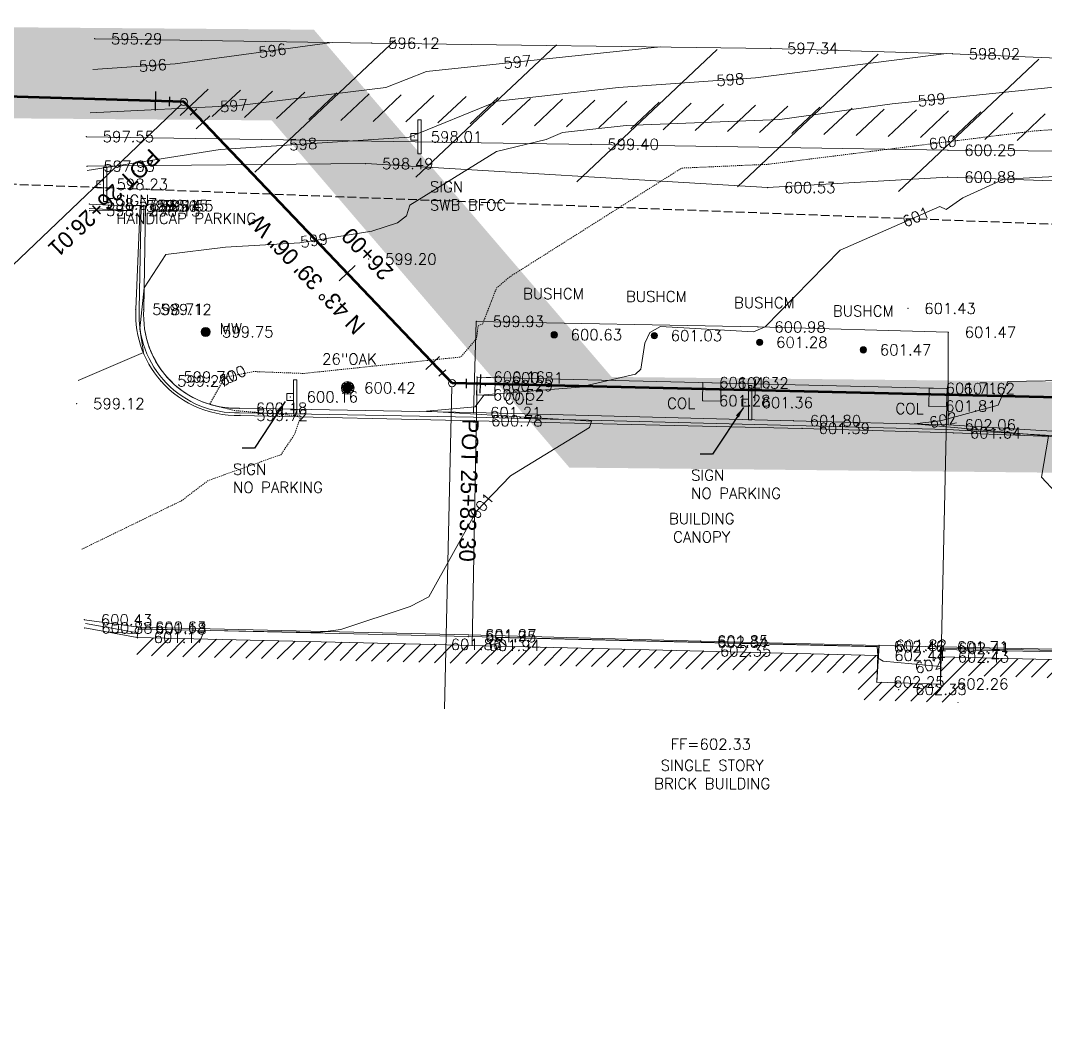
# Model space of a CAD drawing. Extents: x 2536931 to 2538613, y 7112513 to 7131087.
# Drawn here: x 2537593.5 to 2537706.1, y 7124922.6 to 7125034.7 of the extents above; entities that cross this region are included whole.
import ezdxf
from ezdxf.enums import TextEntityAlignment as Align

# ---------------------------------------------------------------- set-up
doc = ezdxf.new("R2010")
doc.units = 0
doc.header["$MEASUREMENT"] = 0
for name, pattern in [('DGN Style 3', [1.334151255252838, 0.9529651823234557, -0.3811860729293823]), ('DGN Style 4', [1.5247442917175293, 0.7623721458587647, -0.3811860729293823, 0, -0.3811860729293823]), ('HIDDEN2', [0.1875, 0.125, -0.0625])]:
    doc.linetypes.add(name, pattern=pattern)
for name, color, linetype, lineweight in [('C-WATR-INST-20SCALE', 30, 'Continuous', 30), ('C-WATR-INST-40SCALE', 1, 'Continuous', 30), ('C-WATR-UGND', 4, 'Continuous', 53), ('C-WATR-UGND-ABANDON-100', 7, 'Continuous', 13), ('C-WATR-UGND-ABANDON-20', 7, 'Continuous', 13), ('D_ALIGN_WL_20_SCALE', 7, 'Continuous', 30), ('D_ALIGN_WL_CENTERLINE', 7, 'DGN Style 4', 30), ('D_ALIGN_WL_POT_20_SCALE', 7, 'Continuous', 0), ('distance', 54, 'Continuous', 0), ('PT', 7, 'Continuous', 0), ('PTELEV', 5, 'Continuous', 0), ('V-BLDG', 8, 'Continuous', 0), ('V-BLDG-OTLN', 8, 'Continuous', 0), ('V-BLDG-OVHD', 8, 'Continuous', 0), ('V-POWR-OVHD', 8, 'OVERHEAD_ELECTRIC', 0), ('V-PVMT-CONC', 8, 'Continuous', 0), ('V-ROAD-CURB-BACK', 8, 'Continuous', 0), ('V-ROAD-CURB-FACE', 54, 'Continuous', 0), ('V-SITE-BLRD-STLE', 8, 'Continuous', 0), ('V-SITE-SIGN', 8, 'Continuous', 0), ('V-SITE-VEGE', 8, 'Continuous', 0), ('V-SITE-VEGE-DESC', 8, 'Continuous', 0), ('V-TINN-BRKL', 100, 'Continuous', 0), ('V-TOPO-LABL', 8, 'Continuous', 0), ('V-TOPO-MAJR', 252, 'HIDDEN2', 0), ('V-TOPO-MINR', 8, 'Continuous', 0), ('V-TOPO-MISC', 8, 'Continuous', 0)]:
    doc.layers.add(name, color=color, linetype=linetype, lineweight=lineweight)
doc.styles.add('PTXT', font='romans.shx')
doc.styles.add('ROMANS', font='romans.shx')
doc.styles.get("Standard").update_dxf_attribs({"font": 'romans.shx'})
doc.styles.add('Style-BRIDGE', font='BRIDGE.shx')
doc.styles.add('Style-romans', font='romans.shx')
doc.linetypes.add('OVERHEAD_ELECTRIC', pattern='A,0.25,-0.08,["OHE",Style-romans,S=0.05,R=0,X=-0.065,Y=-0.025],-0.08', length=0.41)
doc.dimstyles.get("Standard").update_dxf_attribs({"dimtxt": 0.18, "dimasz": 0.18, "dimexe": 0.18, "dimexo": 0.06249999999999999, "dimgap": 0.08999999999999998, "dimtad": 0, "dimtih": 1, "dimtoh": 1, "dimdec": 4, "dimzin": 0, "dimdsep": 46, "dimtxsty": 'Standard', "dimcen": 0.09, "dimadec": 0, "dimazin": 0, "dimtfac": 1, "dimtdec": 4, "dimtofl": 0, "dimtmove": 0, "dimatfit": 3, "dimfxl": 0, "dimtolj": 1, "dimtzin": 0, "dimarcsym": 0})

# ---------------------------------------------------------------- blocks, each defined once
blk = doc.blocks.new('SHRUB')
at = {"linetype": 'Continuous', "flags": 128}
blk.add_lwpolyline([(-0.01726971101015806, -1.057429891585791e-18, 0.9999999999999999), (0.01726971101015806, 0, 0.9999999999999999), (-0.01726971101015806, 1.057429891585791e-18)], format="xyb", dxfattribs=at)
for points in [[(0.01726971101015806, 0.002467101439833641), (-0.01726971101015806, 0.002467101439833641)], [(-0.01726971101015806, 0), (0.01726971101015806, 0)], [(-0.01480260957032442, 0.007401304319500923), (0.01480260957032442, 0.007401304319500923)], [(0.01480260957032442, 0.004934202879667282), (-0.01480260957032442, 0.004934202879667282)], [(-0.01480260957032442, 0.004934202879667282), (0.01233550766482949, 0.004934202879667282)], [(-0.01480260957032442, 0.002467101439833641), (0.01233550766482949, 0.002467101439833641)], [(0.01233550766482949, 0.01233550813049078), (-0.01233550766482949, 0.01233550813049078)], [(-0.009868406224995852, 0.009868406690657139), (0.009868406224995852, 0.009868406690657139)], [(0.00740130478516221, 0.009868406690657139), (-0.009868406224995852, 0.009868406690657139)], [(0.004934203345328569, 0.01233550813049078), (-0.004934203345328569, 0.01233550813049078)], [(-0.002467101439833641, 0.01480260957032442), (0.004934203345328569, 0.01480260957032442)], [(-0.01480260957032442, -0.002467101439833641), (0.01480260957032442, -0.002467101439833641)], [(-0.01480260957032442, -0.002467101439833641), (0.01480260957032442, -0.002467101439833641)], [(-0.01480260957032442, -0.004934202879667282), (0.01233550766482949, -0.004934202879667282)], [(0.009868406224995852, -0.007401304319500923), (-0.01233550766482949, -0.007401304319500923)], [(0.01480260957032442, -0.007401304319500923), (-0.01233550766482949, -0.007401304319500923)], [(0.00740130478516221, -0.009868406690657139), (-0.009868406224995852, -0.009868406690657139)], [(-0.00740130478516221, -0.01233550813049078), (0.00740130478516221, -0.01233550813049078)], [(-0.004934203345328569, -0.01233550813049078), (0.002467101439833641, -0.01233550813049078)], [(-0.002467101439833641, -0.01480260957032442), (0.002467101439833641, -0.01480260957032442)]]:
    blk.add_lwpolyline(points, dxfattribs=at)
blk = doc.blocks.new('MW')
blk.add_hatch(color=256).paths.add_polyline_path([(-0.025, 3.061515884555943e-18, 1), (0.025, -6.123031769111886e-18, 1)])
at = {"linetype": 'Continuous'}
blk.add_circle((0, 0), 0.025, dxfattribs=at)
blk = doc.blocks.new('SIGN')
at = {"linetype": 'Continuous'}
for points in [[(0.01874999981373549, 0.09375), (0.03750000009313226, 0.09375), (0.03750000009313226, -0.09375), (0.01874999981373549, -0.09375)], [(0.01874999981373549, -0.01874999981373549), (-0.01874999981373549, -0.01874999981373549), (-0.01874999981373549, 0.01874999981373549), (0.01874999981373549, 0.01874999981373549)]]:
    blk.add_3dface(points, dxfattribs=at)
blk = doc.blocks.new('TREE')
at = {"linetype": 'Continuous', "flags": 128}
blk.add_lwpolyline([(0.03453942202031612, 0, 0.9999999999999999), (-0.03453942202031612, -2.114859783171583e-18, 0.9999999999999999), (0.03453942202031612, 2.114859783171583e-18)], format="xyb", dxfattribs=at)
for points in [[(0.03453942202031612, 0.004934202879667282), (-0.03453942202031612, 0.004934202879667282)], [(-0.03453942202031612, 0), (0.03453942202031612, 0)], [(-0.02960521867498755, 0.01480260957032442), (0.02960521867498755, 0.01480260957032442)], [(0.02960521867498755, 0.009868406690657139), (-0.02960521867498755, 0.009868406690657139)], [(-0.02960521867498755, 0.009868406690657139), (0.02467101579532027, 0.009868406690657139)], [(-0.02960521867498755, 0.004934202879667282), (0.02467101579532027, 0.004934202879667282)], [(0.02467101579532027, 0.02467101532965899), (-0.02467101579532027, 0.02467101532965899)], [(-0.0197368124499917, 0.0197368124499917), (0.0197368124499917, 0.0197368124499917)], [(0.01480260957032442, 0.0197368124499917), (-0.0197368124499917, 0.0197368124499917)], [(0.009868406224995852, 0.02467101532965899), (-0.009868406224995852, 0.02467101532965899)], [(-0.004934203345328569, 0.02960521914064884), (0.009868406224995852, 0.02960521914064884)], [(-0.02960521867498755, -0.004934202879667282), (0.02960521867498755, -0.004934202879667282)], [(-0.02960521867498755, -0.004934202879667282), (0.02960521867498755, -0.004934202879667282)], [(-0.02960521867498755, -0.009868406690657139), (0.02467101579532027, -0.009868406690657139)], [(0.0197368124499917, -0.01480260957032442), (-0.02467101579532027, -0.01480260957032442)], [(0.02960521867498755, -0.01480260957032442), (-0.02467101579532027, -0.01480260957032442)], [(0.01480260957032442, -0.0197368124499917), (-0.0197368124499917, -0.0197368124499917)], [(-0.01480260957032442, -0.02467101532965899), (0.01480260957032442, -0.02467101532965899)], [(-0.009868406224995852, -0.02467101532965899), (0.004934203345328569, -0.02467101532965899)], [(-0.004934203345328569, -0.02960521914064884), (0.004934203345328569, -0.02960521914064884)]]:
    blk.add_lwpolyline(points, dxfattribs=at)

msp = doc.modelspace()

# ---------------------------------------------------------------- hatches: boundary and pattern name
at = {"layer": 'V-BLDG-OTLN'}
h = msp.add_hatch(dxfattribs=at)
h.set_pattern_fill('ANSI31', color=256, style=0)
h.set_pattern_definition([(45, (0, 0), (-0.8838834764831844, 0.8838834764831845), [])])
h.paths.add_polyline_path([(2537742.268, 7124963.651), (2537740.93, 7124963.69), (2537737.645, 7124963.773), (2537727.312, 7124964.009), (2537694.643, 7124964.805), (2537694.561, 7124961.824), (2537687.558, 7124962.041), (2537687.669, 7124964.955), (2537668.52, 7124965.45), (2537643.113, 7124966.063), (2537638.956, 7124966.169), (2537606.326, 7124966.94), (2537606.278756061, 7124964.940558076), (2537638.906887115, 7124964.169602236), (2537643.063388914, 7124964.063614939), (2537668.470038492, 7124963.450623394), (2537685.593383944, 7124963.007986389), (2537685.482778499, 7124960.104344361), (2537696.505057967, 7124959.762800073), (2537696.587421873, 7124962.757029386), (2537727.264808103, 7124962.009556264), (2537737.596908137, 7124961.773576819), (2537740.875605886, 7124961.690736054), (2537742.209728783, 7124961.651849063)])

# ---------------------------------------------------------------- linework, layer by layer
at = {"layer": 'C-WATR-INST-20SCALE'}
for p, q in [((2537609.872575158, 7125025.292526906), (2537609.903746707, 7125026.320625895)), ((2537609.888160925, 7125025.8065764), (2537611.4303094, 7125025.7598191)), ((2537612.495304571, 7125024.643488748), (2537611.4303094, 7125025.7598191)), ((2537612.8674147, 7125024.998487127), (2537612.123194455, 7125024.288490353)), ((2537639.471919815, 7124995.621494465), (2537640.216140064, 7124996.331491236)), ((2537639.844029934, 7124995.976492855), (2537640.9090251, 7124994.8601625)), ((2537642.451455168, 7124994.823863031), (2537640.9090251, 7124994.8601625)), ((2537642.463555008, 7124995.338006387), (2537642.439355348, 7124994.309719673))]:
    msp.add_line(p, q, dxfattribs=at)
at = {"layer": 'C-WATR-INST-40SCALE'}
for p, q in [((2537608.314840917, 7125024.825234713), (2537608.377184014, 7125026.88143269)), ((2537608.346012451, 7125025.8533337), (2537611.4303094, 7125025.7598191)), ((2537613.560299742, 7125023.527158395), (2537611.4303094, 7125025.7598191)), ((2537614.30452, 7125024.237155155), (2537612.81607951, 7125022.817161608)), ((2537638.034814565, 7124996.382826408), (2537639.523255065, 7124997.802819951)), ((2537638.779034805, 7124997.092823189), (2537640.909025136, 7124994.86016248)), ((2537644.018084953, 7124995.815850254), (2537643.969685633, 7124993.759276825)), ((2537643.993885273, 7124994.787563541), (2537640.909025136, 7124994.86016248))]:
    msp.add_line(p, q, dxfattribs=at)
at = {"layer": 'C-WATR-UGND'}
for p, q in [((2537611.4303094, 7125025.7598191), (2537492.411720579, 7125029.368413209)), ((2537640.909025136, 7124994.86016248), (2537611.430309378, 7125025.759819144)), ((2537878.000985099, 7124989.280454865), (2537640.909025136, 7124994.86016248))]:
    msp.add_line(p, q, dxfattribs=at)
at = {"layer": 'C-WATR-UGND', "linetype": 'DGN Style 3', "lineweight": 30, "flags": 128}
msp.add_lwpolyline([(2537507.271466016, 7125009.909140774), (2537509.464082424, 7125009.842661556, 0.4142135622881484), (2537512.55362143, 7125012.750366617), (2537512.584048708, 7125013.753918572, -0.4165739338164965), (2537518.811410605, 7125019.567670152), (2537764.693484633, 7125010.130418597)], format="xyb", dxfattribs=at)
at = {"layer": 'C-WATR-UGND-ABANDON-100', "linetype": 'Continuous'}
for p, q in [((2537619.255082239, 7125018.023209843), (2537634.695411606, 7125032.569557466)), ((2537636.924901107, 7125017.496426046), (2537652.365230476, 7125032.04277367)), ((2537654.594719981, 7125016.969642253), (2537670.035049338, 7125031.515989872)), ((2537672.264538847, 7125016.442858458), (2537687.704868209, 7125030.989206081)), ((2537689.934357713, 7125015.916074666), (2537705.374687077, 7125030.462422288))]:
    msp.add_line(p, q, dxfattribs=at)
at = {"layer": 'C-WATR-UGND-ABANDON-20', "linetype": 'Continuous'}
for p, q in [((2537611.02900433, 7125024.253895398), (2537614.117976704, 7125027.162202408)), ((2537614.5629351, 7125024.14743731), (2537617.651907473, 7125027.055744323)), ((2537618.096865869, 7125024.040979222), (2537621.185838243, 7125026.949286235)), ((2537621.630796636, 7125023.934521137), (2537624.71976901, 7125026.842828149)), ((2537625.164727404, 7125023.82806305), (2537628.253699779, 7125026.736370062)), ((2537628.698658173, 7125023.721604965), (2537631.787630547, 7125026.629911974)), ((2537632.232588942, 7125023.615146877), (2537635.321561315, 7125026.523453888)), ((2537635.815410746, 7125023.558001021), (2537638.90438312, 7125026.466308034)), ((2537639.349341514, 7125023.451542937), (2537642.438313888, 7125026.359849948)), ((2537642.883272282, 7125023.34508485), (2537645.972244658, 7125026.25339186)), ((2537646.41720305, 7125023.238626763), (2537649.506175425, 7125026.146933774)), ((2537649.951133818, 7125023.132168678), (2537653.040106193, 7125026.040475688)), ((2537653.485064588, 7125023.02571059), (2537656.574036961, 7125025.934017601)), ((2537657.018995356, 7125022.919252504), (2537660.107967732, 7125025.827559516)), ((2537660.552926124, 7125022.812794417), (2537663.641898499, 7125025.721101428)), ((2537664.086856893, 7125022.706336331), (2537667.175829266, 7125025.614643342)), ((2537667.620787661, 7125022.599878243), (2537670.709760036, 7125025.508185256)), ((2537671.154718429, 7125022.493420158), (2537674.243690804, 7125025.401727169)), ((2537674.688649198, 7125022.386962072), (2537677.777621574, 7125025.295269083)), ((2537678.222579966, 7125022.280503985), (2537681.311552341, 7125025.188810998)), ((2537681.756510735, 7125022.174045899), (2537684.845483111, 7125025.08235291)), ((2537685.290441504, 7125022.067587813), (2537688.379413879, 7125024.975894822)), ((2537688.824372272, 7125021.961129725), (2537691.913344648, 7125024.869436736)), ((2537692.358303041, 7125021.854671639), (2537695.447275415, 7125024.76297865)), ((2537695.892233809, 7125021.748213555), (2537698.981206184, 7125024.656520566)), ((2537699.426164578, 7125021.641755465), (2537702.515136953, 7125024.550062478)), ((2537702.960095345, 7125021.53529738), (2537706.049067721, 7125024.443604392))]:
    msp.add_line(p, q, dxfattribs=at)
at = {"layer": 'D_ALIGN_WL_20_SCALE', "color": 2, "lineweight": 13}
for p, q in [((2537629.381994917, 7125006.942821659), (2537628.513737978, 7125006.114492083)), ((2537629.381994917, 7125006.942821659), (2537630.250251857, 7125007.771151235)), ((2537674.200613257, 7124994.076680301), (2537674.228846165, 7124995.276348131)), ((2537674.200613257, 7124994.076680301), (2537674.172380348, 7124992.877012471))]:
    msp.add_line(p, q, dxfattribs=at)
at = {"layer": 'D_ALIGN_WL_CENTERLINE', "color": 2, "lineweight": 13}
for p, q in [((2537611.4303094, 7125025.7598191), (2537541.6623701, 7125027.875154)), ((2537640.9090251, 7124994.8601625), (2537611.4303094, 7125025.7598191)), ((2537878.0009851, 7124989.2804549), (2537640.9090251, 7124994.8601625))]:
    msp.add_line(p, q, dxfattribs=at)
at = {"layer": 'D_ALIGN_WL_POT_20_SCALE', "color": 2, "lineweight": 13}
for p, q in [((2537611.14089042, 7125025.483709241), (2537586.151370387, 7125001.643348616)), ((2537640.89961413, 7124994.460273224), (2537640.06719135, 7124959.08910993))]:
    msp.add_line(p, q, dxfattribs=at)
for centre in [(2537611.4303094, 7125025.7598191), (2537640.9090251, 7124994.8601625)]:
    msp.add_circle(centre, 0.4, dxfattribs=at)
at = {"layer": 'distance', "color": 7, "linetype": 'Continuous', "lineweight": 0, "const_width": 10}
msp.add_lwpolyline([(2537498.551679675, 7125029.69688463), (2537623.411844704, 7125028.706455342), (2537656.113292171, 7124990.574884481), (2537889.978395614, 7124988.098811259), (2537909.301974338, 7124960.86200582), (2537904.842713139, 7124796.450657406)], dxfattribs=at)
at = {"layer": 'PT'}
for p in [(2537601.634, 7125032.685, 595.2909999997355), (2537632.083, 7125032.21, 596.1179999997839), (2537675.906, 7125031.635, 597.335999999661), (2537695.85, 7125031.037, 598.0219999998808), (2537600.728, 7125021.937, 597.5469999997877), (2537636.768, 7125021.912, 598.0099999997765), (2537656.166, 7125021.093, 599.402999999933), (2537695.379, 7125020.447, 600.2489999998361), (2537600.803, 7125018.695, 597.9259999999776), (2537631.422, 7125018.975, 598.49199999962), (2537695.358, 7125017.499, 600.875), (2537602.254, 7125016.698, 598.2259999997914), (2537675.57, 7125016.349, 600.5349999996834), (2537601.083, 7125014.537, 598.5669999998063), (2537601.095, 7125013.827, 598.1189999999478), (2537605.48, 7125014.314, 598.558999999892), (2537605.801, 7125013.799, 598.1509999996051), (2537605.936, 7125014.363, 598.1359999999404), (2537606.666, 7125014.367, 598.152999999933), (2537607.241, 7125014.34, 598.5489999996498), (2537631.747, 7125008.491, 599.2009999998845), (2537606.17, 7125002.977, 598.7089999997988), (2537607.049, 7125002.957, 599.1189999999478), (2537690.98, 7125003.067, 601.4350000000559), (2537643.568, 7125001.644, 599.9290000000037), (2537613.841, 7125000.494, 599.7489999998361), (2537652.126, 7125000.181, 600.625), (2537674.504, 7125001.039, 600.9749999996275), (2537695.416, 7125000.463, 601.469000000041), (2537663.12, 7125000.088, 601.0319999996573), (2537674.7, 7124999.354, 601.2819999996573), (2537686.091, 7124998.523, 601.4669999997132), (2537608.911, 7124995.107, 599.210999999661), (2537609.592, 7124995.541, 599.6979999998584), (2537643.652, 7124995.531, 600.1579999998212), (2537644.56, 7124994.601, 600.2879999997094), (2537645.659, 7124995.442, 600.8070000000298), (2537668.441, 7124994.931, 601.2629999998026), (2537670.435, 7124994.873, 601.3179999999702), (2537629.447, 7124994.345, 600.4189999997616), (2537643.599, 7124993.575, 600.5169999999925), (2537693.323, 7124994.301, 601.7119999998249), (2537695.277, 7124994.264, 601.6199999996461), (2537599.68, 7124992.611, 599.12099999981), (2537623.125, 7124993.355, 600.1639999998733), (2537668.423, 7124992.934, 601.2819999996573), (2537673.101, 7124992.728, 601.3549999999814), (2537693.269, 7124992.347, 601.8100000000559), (2537617.553, 7124992.112, 600.1779999998398), (2537617.609, 7124991.332, 599.7229999997653), (2537643.277, 7124991.637, 601.2079999996349), (2537643.392, 7124990.73, 600.780999999959), (2537678.386, 7124990.735, 601.7979999999516), (2537695.39, 7124990.292, 602.0570000000298), (2537679.355, 7124989.898, 601.3879999998026), (2537695.976, 7124989.404, 601.6429999996908), (2537600.522, 7124968.875, 600.4269999996759), (2537600.563, 7124967.99, 600.8810000000522), (2537606.456, 7124968.067, 600.6299999998882), (2537606.482, 7124967.901, 601.179999999702), (2537606.326, 7124966.94, 601.1699999999255), (2537642.709, 7124967.038, 601.9529999997467), (2537642.717, 7124967.222, 601.2679999996908), (2537668.202, 7124966.544, 601.8459999999031), (2537668.213, 7124966.425, 602.3410000000149), (2537638.956, 7124966.169, 601.8619999997318), (2537643.113, 7124966.063, 601.9389999997802), (2537668.52, 7124965.45, 602.3499999996275), (2537687.596, 7124965.935, 602.4549999996088), (2537687.809, 7124966.072, 601.8240000000224), (2537694.542, 7124965.907, 601.7099999999627), (2537694.698, 7124965.756, 602.4079999998212), (2537687.669, 7124964.955, 602.4439999996684), (2537694.643, 7124964.805, 602.4269999996759), (2537687.558, 7124962.041, 602.2539999997243), (2537689.972, 7124961.222, 602.3299999996088), (2537694.561, 7124961.824, 602.2579999999143)]:
    msp.add_point(p, dxfattribs=at)
at = {"layer": 'V-BLDG', "flags": 128}
msp.add_lwpolyline([(2537606.326, 7124966.94), (2537638.956, 7124966.169), (2537643.113, 7124966.063), (2537668.52, 7124965.45), (2537687.669, 7124964.955), (2537687.558, 7124962.041), (2537694.561, 7124961.824), (2537694.643, 7124964.805), (2537727.312, 7124964.009), (2537737.645, 7124963.773), (2537740.93, 7124963.69), (2537742.268, 7124963.651)], dxfattribs=at)
at = {"layer": 'V-BLDG-OVHD', "flags": 128}
msp.add_lwpolyline([(2537643.113, 7124966.063), (2537643.652, 7124995.531), (2537695.277, 7124994.264), (2537694.643, 7124964.805)], dxfattribs=at)
at = {"layer": 'V-POWR-OVHD'}
for p, q in [((2537600.728, 7125021.937), (2537656.166, 7125021.093)), ((2537656.166, 7125021.093), (2537695.379, 7125020.447)), ((2537695.379, 7125020.447), (2537739.222, 7125020.06))]:
    msp.add_line(p, q, dxfattribs=at)
at = {"layer": 'V-PVMT-CONC', "flags": 128}
for points in [[(2537605.936, 7125014.363), (2537606.666, 7125014.367)], [(2537606.326, 7124966.94), (2537606.482, 7124967.901), (2537642.709, 7124967.038), (2537668.213, 7124966.425), (2537687.596, 7124965.935)], [(2537694.643, 7124964.805), (2537694.698, 7124965.756), (2537726.943, 7124965.117), (2537737.55, 7124964.77), (2537737.761, 7124964.768), (2537740.789, 7124964.69), (2537740.949, 7124964.709), (2537740.926, 7124964.694), (2537742.229, 7124964.625), (2537742.268, 7124963.651)]]:
    msp.add_lwpolyline(points, dxfattribs=at)
at = {"layer": 'V-ROAD-CURB-BACK', "flags": 128}
for points in [[(2537601.083, 7125014.537), (2537605.48, 7125014.314)], [(2537600.563, 7124967.99), (2537606.326, 7124966.94)]]:
    msp.add_lwpolyline(points, dxfattribs=at)
msp.add_lwpolyline([(2537607.241, 7125014.34), (2537607.049, 7125002.957000001, 0.4428263684722744), (2537617.553, 7124992.112), (2537643.277, 7124991.637), (2537678.386, 7124990.735), (2537695.39, 7124990.292), (2537708.646, 7124989.499), (2537743.316, 7124988.894)], format="xyb", dxfattribs=at)
at = {"layer": 'V-ROAD-CURB-FACE', "flags": 128}
for points in [[(2537601.057674351, 7125014.0376418), (2537605.454674351, 7125013.814641801), (2537605.48, 7125014.314)], [(2537600.652622983, 7124968.481902146), (2537606.406131638, 7124967.433631439)]]:
    msp.add_lwpolyline(points, dxfattribs=at)
msp.add_lwpolyline([(2537743.307276206, 7124988.394076111), (2537708.626700667, 7124988.999260657), (2537695.368554143, 7124989.792389066), (2537678.373158528, 7124990.235164931), (2537643.265963595, 7124991.137118557), (2537617.556326891, 7124991.611853333, -0.4421311617808217), (2537606.549268821, 7125002.977153932), (2537606.741071111, 7125014.348432429), (2537607.241, 7125014.34)], format="xyb", dxfattribs=at)
at = {"layer": 'V-TINN-BRKL', "extrusion": (0.001814751511220595, -9.203765908623894e-05, 0.9999983491016483), "elevation": 4547.911753134708, "flags": 128}
msp.add_lwpolyline([(2537595.818176085, 7125014.985756904), (2537600.215183363, 7125014.762756903)], dxfattribs=at)
at = {"layer": 'V-TINN-BRKL', "extrusion": (-0.006629365953038512, 0.02817142066837502, 0.9995811235535544), "elevation": 184496.9439488579, "flags": 128}
msp.add_lwpolyline([(-4102223.099935827, -6351611.466868794), (-4102227.674394317, -6351610.361168325), (-4102227.934997696, -6351610.87946542)], dxfattribs=at)
at = {"layer": 'V-TINN-BRKL', "extrusion": (-0.02328066036773995, -0.0001275652622889861, 0.9997289605587837), "elevation": -59388.07238765301, "flags": 128}
msp.add_lwpolyline([(-7111002.921961352, 2575923.993028634), (-7111002.921961354, 2575924.723237508)], dxfattribs=at)
at = {"layer": 'V-TINN-BRKL', "extrusion": (-0.04847733756385307, 0.008832414444221018, 0.9987852302661498), "elevation": -59485.29783733865, "flags": 128}
msp.add_lwpolyline([(-7464428.749311658, 1217928.890662889), (-7464428.749311658, 1217934.755659905)], dxfattribs=at)
at = {"layer": 'V-TINN-BRKL'}
for points in [[(2537601.634, 7125032.685, 595.2909999997355), (2537632.083, 7125032.21, 596.1179999997839), (2537675.906, 7125031.635, 597.335999999661), (2537695.85, 7125031.037, 598.0219999998808), (2537737.687, 7125029.306, 599.2530000000261)], [(2537600.803, 7125018.695, 597.9259999999776), (2537631.422, 7125018.975, 598.49199999962), (2537675.57, 7125016.349, 600.5349999996834), (2537695.358, 7125017.499, 600.875), (2537739.207, 7125015.936, 601.7649999996647)], [(2537606.666, 7125014.367, 598.152999999933), (2537606.17, 7125002.977, 598.7089999997988), (2537606.156308929, 7125002.407694523, 598.7424666667357), (2537606.171835744, 7125001.838436156, 598.7759333332069), (2537606.216539571, 7125001.27072343, 598.8094000001438), (2537606.29030273, 7125000.706050809, 598.842866666615), (2537606.392931045, 7125000.145904757, 598.8763333330862), (2537606.524154355, 7124999.591759817, 598.9097999995574), (2537606.683627222, 7124999.045074738, 598.9432666664943), (2537606.870929846, 7124998.507288629, 598.9767333329655), (2537607.085569166, 7124997.979817176, 599.0101999999024), (2537607.326980158, 7124997.464048911, 599.0436666663736), (2537607.594527326, 7124996.961341556, 599.0771333333105), (2537607.887506369, 7124996.473018454, 599.1105999997817), (2537608.205146041, 7124996.000365082, 599.1440666662529), (2537608.546610177, 7124995.544625667, 599.1775333331898), (2537608.910999898, 7124995.10699991, 599.210999999661), (2537609.355847894, 7124994.628927086, 599.2451333333738), (2537609.828041347, 7124994.177843161, 599.279266666621), (2537610.325945716, 7124993.755309606, 599.3133999998681), (2537610.847837455, 7124993.362789061, 599.3475333331153), (2537611.391909986, 7124993.001640274, 599.3816666663624), (2537611.956279949, 7124992.673113397, 599.4157999996096), (2537612.538993725, 7124992.378345656, 599.4499333333224), (2537613.138034192, 7124992.11835742, 599.4840666665696), (2537613.751327716, 7124991.894048661, 599.5181999998167), (2537614.37675132, 7124991.706195846, 599.5523333330639), (2537615.012140042, 7124991.555449246, 599.586466666311), (2537615.655294422, 7124991.442330685, 599.6205999995582), (2537616.303988119, 7124991.367231734, 599.654733333271), (2537616.955975617, 7124991.330412354, 599.6888666665182), (2537617.609, 7124991.332, 599.7229999997653), (2537643.392, 7124990.73, 600.780999999959), (2537679.355, 7124989.898, 601.3879999998026), (2537695.976, 7124989.404, 601.6429999996908), (2537708.605, 7124988.95, 602.0740000000224)], [(2537607.241, 7125014.34, 598.5489999996498), (2537607.049, 7125002.957, 599.1189999999478), (2537607.028617261, 7125002.420971217, 599.1575999995694), (2537607.036456263, 7125001.884612324, 599.1961999996565), (2537607.072495305, 7125001.349408156, 599.2347999997437), (2537607.136634618, 7125000.816840357, 599.2733999998309), (2537607.228696642, 7125000.288383267, 599.311999999918), (2537607.348426513, 7124999.765499847, 599.3505999995396), (2537607.495492779, 7124999.249637631, 599.3892000000924), (2537607.669488303, 7124998.742224712, 599.4277999997139), (2537607.869931405, 7124998.244665795, 599.4663999998011), (2537608.096267184, 7124997.758338304, 599.5049999998882), (2537608.34786906, 7124997.284588573, 599.5435999995098), (2537608.624040506, 7124996.824728111, 599.5822000000626), (2537608.924016982, 7124996.38002998, 599.6207999996841), (2537609.246968041, 7124995.951725269, 599.6593999997713), (2537609.591999637, 7124995.540999679, 599.6979999998584), (2537610.000651691, 7124995.106084103, 599.7299999999814), (2537610.434051055, 7124994.695824366, 599.7619999996386), (2537610.890712686, 7124994.311626222, 599.7939999997616), (2537611.369071837, 7124993.954806123, 599.8259999998845), (2537611.86748941, 7124993.626586712, 599.8580000000075), (2537612.384257582, 7124993.328092632, 599.8899999996647), (2537612.917605648, 7124993.06034667, 599.9219999997877), (2537613.465706094, 7124992.824266257, 599.9539999999106), (2537614.026680855, 7124992.620660322, 599.9860000000335), (2537614.598607754, 7124992.450226519, 600.0179999996908), (2537615.179527088, 7124992.313548839, 600.0499999998137), (2537615.767448336, 7124992.211095608, 600.0819999999367), (2537616.360356993, 7124992.143217881, 600.1140000000596), (2537616.956221456, 7124992.11014824, 600.1459999997169), (2537617.553, 7124992.112, 600.1779999998398), (2537643.277, 7124991.637, 601.2079999996349), (2537678.386, 7124990.735, 601.7979999999516), (2537695.39, 7124990.292, 602.0570000000298), (2537708.646, 7124989.499, 602.5449999999255)], [(2537600.522, 7124968.875, 600.4269999996759), (2537606.456, 7124968.067, 600.6299999998882), (2537642.717, 7124967.222, 601.2679999996908), (2537668.202, 7124966.544, 601.8459999999031), (2537687.809, 7124966.072, 601.8240000000224), (2537694.542, 7124965.907, 601.7099999999627), (2537726.789, 7124965.237, 601.9679999998771), (2537741.927, 7124964.88, 601.969000000041), (2537742.002, 7124965.333, 602.1569999996573), (2537745.037, 7124965.255, 602.1790000000037)], [(2537606.326, 7124966.94, 601.1699999999255), (2537606.482, 7124967.901, 601.179999999702), (2537642.709, 7124967.038, 601.9529999997467), (2537668.213, 7124966.425, 602.3410000000149), (2537687.596, 7124965.935, 602.4549999996088), (2537687.669, 7124964.955, 602.4439999996684)], [(2537606.326, 7124966.94, 601.1699999999255), (2537638.956, 7124966.169, 601.8619999997318), (2537643.113, 7124966.063, 601.9389999997802), (2537668.52, 7124965.45, 602.3499999996275), (2537687.669, 7124964.955, 602.4439999996684), (2537687.558, 7124962.041, 602.2539999997243), (2537694.561, 7124961.824, 602.2579999999143), (2537694.643, 7124964.805, 602.4269999996759), (2537727.312, 7124964.009, 602.6739999996498), (2537737.645, 7124963.773, 602.6579999998212), (2537740.93, 7124963.69, 602.7209999999031), (2537742.268, 7124963.651, 602.7239999999292)], [(2537687.809, 7124966.072, 601.8240000000224), (2537687.558, 7124962.041, 602.2539999997243), (2537694.561, 7124961.824, 602.2579999999143), (2537694.542, 7124965.907, 601.7099999999627)], [(2537694.643, 7124964.805, 602.4269999996759), (2537694.698, 7124965.756, 602.4079999998212), (2537726.943, 7124965.117, 602.6899999999441), (2537737.55, 7124964.77, 602.6399999996647), (2537737.761, 7124964.768, 602.2390000000596), (2537740.789, 7124964.69, 602.2659999998286), (2537740.949, 7124964.709, 602.7039999999106), (2537740.926, 7124964.694, 602.6879999996163), (2537742.229, 7124964.625, 602.719000000041), (2537742.268, 7124963.651, 602.7239999999292)]]:
    msp.add_polyline3d(points, dxfattribs=at)
at = {"layer": 'V-TOPO-MAJR', "elevation": 600, "flags": 128}
msp.add_lwpolyline([(2537738.194061844, 7125024.845857324), (2537704.845833431, 7125022.566519368), (2537675.62619256, 7125018.905427008), (2537666.124641265, 7125018.486721171), (2537647.154804438, 7125006.489407128), (2537645.789946422, 7125005.319977275), (2537644.273465512, 7125001.389451695), (2537643.769101883, 7125001.177864516), (2537643.594043667, 7124999.748703056), (2537641.845454916, 7124997.740436258), (2537624.593336449, 7124995.932678093), (2537619.090089985, 7124996.14171242), (2537615.944058682, 7124995.508112268), (2537614.276898873, 7124992.546095533), (2537616.996103776, 7124991.857183104), (2537624.31848216, 7124991.259351988), (2537623.599603648, 7124989.230555433), (2537622.110563754, 7124987.009365692), (2537614.119329847, 7124984.178395073), (2537611.195521967, 7124981.959127564), (2537600.246705972, 7124976.635545175)], dxfattribs=at)
at = {"layer": 'V-TOPO-MINR', "flags": 128}
for points, elevation in [([(2537663.816896551, 7125031.793620689), (2537638.082416845, 7125029.090166611), (2537633.646480848, 7125027.344018312), (2537617.537683849, 7125025.365290529), (2537601.150967745, 7125024.553085146)], 597), ([(2537601.433608034, 7125029.311373531), (2537610.476719378, 7125029.927586166), (2537627.73840266, 7125032.277775091)], 596), ([(2537695.210396501, 7125031.056177843), (2537674.218685921, 7125028.397570789), (2537659.18087482, 7125027.332689304), (2537645.880322983, 7125025.840991169), (2537636.207462847, 7125021.877936051), (2537615.441631746, 7125020.517120631), (2537600.835324492, 7125018.214981279)], 598), ([(2537599.850873253, 7124995.173011971), (2537607.022739033, 7124998.228568441), (2537606.600672579, 7125000.841661043), (2537607.089084211, 7125005.333450873), (2537609.476812206, 7125008.996360788), (2537616.020229903, 7125009.818572575), (2537624.192236196, 7125010.294142642), (2537632.094093107, 7125011.575376391), (2537634.926057518, 7125012.489856765), (2537635.919514148, 7125013.24007175), (2537636.286316853, 7125014.411675378), (2537645.771500721, 7125020.315344811), (2537651.242680199, 7125021.614879345), (2537653.034797856, 7125022.406795667), (2537660.014679244, 7125023.148358486), (2537676.925716948, 7125023.811713509), (2537689.250766829, 7125025.548086322), (2537729.088493906, 7125029.661761978)], 599), ([(2537602.935999999, 7124967.557647055), (2537606.403030706, 7124967.338888338), (2537606.425383419, 7124967.853242658), (2537626.145166751, 7124967.49729315), (2537628.681204145, 7124967.807431063), (2537636.299792577, 7124970.326347072), (2537638.36169644, 7124971.404187704), (2537643.601156916, 7124980.79766281), (2537647.32159273, 7124984.696100835), (2537656.016292777, 7124989.99109575), (2537656.218408077, 7124990.710240439), (2537638.094319027, 7124991.790979305), (2537643.462959153, 7124992.249229427), (2537644.426556853, 7124993.567812083), (2537654.908372631, 7124994.422959996), (2537661.059945869, 7124995.837210089), (2537661.638162383, 7124996.392070567), (2537662.075098361, 7124999.260542611), (2537662.61726466, 7125000.44502495), (2537663.799524229, 7125001.108053794), (2537674.002963763, 7125000.512242443), (2537675.289821193, 7125001.050543109), (2537683.531833334, 7125009.48663333), (2537694.484921992, 7125014.271999368), (2537695.169219756, 7125013.953766447), (2537696.993023746, 7125015.208035814), (2537701.516567415, 7125017.279477526), (2537738.834866052, 7125019.209309786)], 601), ([(2537740.402068069, 7125008.071061879), (2537730.400080041, 7125006.183174027), (2537711.136412968, 7124997.583044371), (2537708.141442643, 7124995.144946321), (2537701.944931226, 7124995.052327136), (2537700.891125495, 7124992.444190129), (2537694.553713829, 7124990.739142426), (2537691.64780695, 7124990.38949421), (2537706.436679815, 7124989.027948952), (2537705.650160274, 7124984.528165704), (2537707.235978389, 7124982.848475156), (2537721.299490565, 7124972.39564151), (2537729.684560472, 7124970.227543337), (2537730.278192214, 7124969.495028802), (2537729.267431886, 7124966.040669616), (2537729.364746031, 7124965.25325397), (2537732.536241004, 7124964.840573199), (2537694.573587903, 7124965.623825577), (2537694.552054745, 7124963.746288321), (2537688.262158462, 7124964.327057225), (2537687.631235663, 7124964.712253073), (2537687.776958989, 7124965.891853554), (2537645.780533753, 7124966.920038636), (2537646.883868613, 7124965.972019466)], 602)]:
    msp.add_lwpolyline(points, dxfattribs=dict(at, elevation=elevation))
at = {"layer": 'V-TOPO-MISC'}
for p, q in [((2537643.599, 7124993.575), (2537643.652, 7124995.531)), ((2537643.652, 7124995.531), (2537645.659, 7124995.442)), ((2537645.606, 7124993.486), (2537645.659, 7124995.442)), ((2537668.423, 7124992.934), (2537668.441, 7124994.931)), ((2537668.441, 7124994.931), (2537670.435, 7124994.873)), ((2537670.417, 7124992.876), (2537670.435, 7124994.873)), ((2537643.599, 7124993.575), (2537645.606, 7124993.486)), ((2537693.269, 7124992.347), (2537693.323, 7124994.301)), ((2537693.323, 7124994.301), (2537695.277, 7124994.264)), ((2537695.223, 7124992.310000001), (2537695.277, 7124994.264)), ((2537668.423, 7124992.934), (2537670.417, 7124992.876)), ((2537693.269, 7124992.347), (2537695.223, 7124992.310000001))]:
    msp.add_line(p, q, dxfattribs=at)
at = {"layer": 'V-TOPO-MISC', "flags": 128}
msp.add_lwpolyline([(2537643.277, 7124991.637), (2537643.568, 7125001.644), (2537674.504, 7125001.039), (2537695.416, 7125000.463), (2537695.39, 7124990.292)], dxfattribs=at)

# ---------------------------------------------------------------- block references
at = {"layer": 'V-SITE-SIGN', "xscale": 20, "yscale": 20, "zscale": 20}
for p in [(2537636.768, 7125021.912), (2537602.254, 7125016.698), (2537623.125, 7124993.355), (2537673.101, 7124992.728)]:
    msp.add_blockref('SIGN', p, dxfattribs=at)
at = {"layer": 'V-SITE-VEGE', "xscale": 20, "yscale": 20, "zscale": 20}
for name, p in [('SHRUB', (2537652.126, 7125000.181)), ('SHRUB', (2537663.12, 7125000.088)), ('SHRUB', (2537674.7, 7124999.354)), ('SHRUB', (2537686.091, 7124998.523)), ('TREE', (2537629.447, 7124994.345))]:
    msp.add_blockref(name, p, dxfattribs=at)
at = {"layer": 'V-TOPO-MISC', "xscale": 20, "yscale": 20, "zscale": 20}
msp.add_blockref('MW', (2537613.841, 7125000.494), dxfattribs=at)

# ---------------------------------------------------------------- texts
at = {"layer": 'D_ALIGN_WL_20_SCALE', "color": 2, "lineweight": 13, "style": 'Style-BRIDGE'}
for s, rotation, p in [('N 43%%d 39\' 06" W', 133.6518535015916, (2537625.639637622, 7125007.434286056)), ('26+00', 133.7396313958859, (2537632.242129204, 7125009.671430801))]:
    msp.add_text(s, height=1.8, rotation=rotation, dxfattribs=at).set_placement(p, align=Align.CENTER)
at = {"layer": 'D_ALIGN_WL_POT_20_SCALE', "color": 2, "lineweight": 13, "style": 'Style-BRIDGE'}
for s, rotation, p in [('POT 26+26.01', 223.6518535015915, (2537602.06987372, 7125015.323057272)), ('POT 25+83.30', 268.6518535017955, (2537641.852386095, 7124983.136469886))]:
    msp.add_text(s, height=1.8, rotation=rotation, dxfattribs=at).set_placement(p, align=Align.CENTER)
at = {"layer": 'PTELEV', "style": 'PTXT'}
for s, p in [('595.29', (2537603.433999998, 7125032.084999993, 595.2909999997355)), ('596.12', (2537633.883000003, 7125031.609999999, 596.1179999997839)), ('597.34', (2537677.706000002, 7125031.035000004, 597.335999999661)), ('598.02', (2537697.650000002, 7125030.437000006, 598.0219999998808)), ('597.55', (2537602.527999999, 7125021.336999997, 597.5469999997877)), ('598.01', (2537638.568000002, 7125021.311999999, 598.0099999997765)), ('599.40', (2537657.966000002, 7125020.492999993, 599.402999999933)), ('600.25', (2537697.179, 7125019.847000003, 600.2489999998361)), ('597.93', (2537602.603000002, 7125018.094999999, 597.9259999999776)), ('598.49', (2537633.221999999, 7125018.374999993, 598.49199999962)), ('598.23', (2537604.054000003, 7125016.097999997, 598.2259999997914)), ('600.88', (2537697.157999998, 7125016.898999996, 600.875)), ('600.53', (2537677.369999999, 7125015.748999998, 600.5349999996834)), ('598.57', (2537602.882999999, 7125013.937000006, 598.5669999998063)), ('598.56', (2537607.279999999, 7125013.713999994, 598.558999999892)), ('598.14', (2537607.736000003, 7125013.762999997, 598.1359999999404)), ('598.15', (2537608.466000002, 7125013.766999997, 598.152999999933)), ('598.55', (2537609.040999999, 7125013.740000002, 598.5489999996498)), ('598.12', (2537602.895000003, 7125013.226999998, 598.1189999999478)), ('598.15', (2537607.600999998, 7125013.198999994, 598.1509999996051)), ('599.20', (2537633.546999998, 7125007.891000003, 599.2009999998845)), ('598.71', (2537607.970000004, 7125002.376999997, 598.7089999997988)), ('599.12', (2537608.848999999, 7125002.356999993, 599.1189999999478)), ('601.43', (2537692.779999999, 7125002.467, 601.4350000000559)), ('599.93', (2537645.368000004, 7125001.044000007, 599.9290000000037)), ('600.98', (2537676.304, 7125000.439000003, 600.9749999996275)), ('599.75', (2537615.641000004, 7124999.894000001, 599.7489999998361)), ('600.63', (2537653.926000005, 7124999.581, 600.625)), ('601.03', (2537664.920000002, 7124999.487999998, 601.0319999996573)), ('601.47', (2537697.215999998, 7124999.862999998, 601.469000000041)), ('601.28', (2537676.499999998, 7124998.754000001, 601.2819999996573)), ('601.47', (2537687.890999999, 7124997.922999993, 601.4669999997132)), ('599.21', (2537610.710999999, 7124994.507000007, 599.210999999661)), ('599.70', (2537611.391999999, 7124994.941000007, 599.6979999998584)), ('600.16', (2537645.452000001, 7124994.930999994, 600.1579999998212)), ('600.81', (2537647.458999999, 7124994.842, 600.8070000000298)), ('600.42', (2537631.247, 7124993.744999997, 600.4189999997616)), ('600.29', (2537646.360000003, 7124994.001000002, 600.2879999997094)), ('601.26', (2537670.241000002, 7124994.331, 601.2629999998026)), ('601.32', (2537672.235000003, 7124994.273000002, 601.3179999999702)), ('601.71', (2537695.123000002, 7124993.700999998, 601.7119999998249)), ('601.62', (2537697.076999998, 7124993.664000005, 601.6199999996461)), ('600.16', (2537624.924999999, 7124992.755000003, 600.1639999998733)), ('600.52', (2537645.398999998, 7124992.975000001, 600.5169999999925)), ('601.28', (2537670.223000003, 7124992.333999999, 601.2819999996573)), ('599.12', (2537601.480000002, 7124992.011, 599.12099999981)), ('600.18', (2537619.352999998, 7124991.512000002, 600.1779999998398)), ('601.36', (2537674.900999999, 7124992.127999999, 601.3549999999814)), ('601.81', (2537695.068999998, 7124991.747000001, 601.8100000000559)), ('599.72', (2537619.409000002, 7124990.731999993, 599.7229999997653)), ('601.21', (2537645.077000001, 7124991.036999993, 601.2079999996349)), ('600.78', (2537645.191999998, 7124990.130000003, 600.780999999959)), ('601.80', (2537680.185999999, 7124990.134999998, 601.7979999999516)), ('601.39', (2537681.154999999, 7124989.297999993, 601.3879999998026)), ('602.06', (2537697.190000003, 7124989.692000002, 602.0570000000298)), ('601.64', (2537697.775999999, 7124988.803999998, 601.6429999996908)), ('600.43', (2537602.321999998, 7124968.274999999, 600.4269999996759)), ('600.63', (2537608.255999999, 7124967.467, 600.6299999998882)), ('600.88', (2537602.363000002, 7124967.390000001, 600.8810000000522)), ('601.17', (2537608.126000002, 7124966.339999996, 601.1699999999255)), ('601.18', (2537608.281999997, 7124967.301000006, 601.179999999702)), ('601.95', (2537644.508999998, 7124966.438000001, 601.9529999997467)), ('601.27', (2537644.517000005, 7124966.622000001, 601.2679999996908)), ('601.86', (2537640.755999999, 7124965.568999998, 601.8619999997318)), ('601.94', (2537644.912999998, 7124965.463000007, 601.9389999997802)), ('601.85', (2537670.002000002, 7124965.943999998, 601.8459999999031)), ('602.34', (2537670.012999998, 7124965.824999996, 602.3410000000149)), ('602.46', (2537689.396000002, 7124965.334999993, 602.4549999996088)), ('601.82', (2537689.608999999, 7124965.472000003, 601.8240000000224)), ('601.71', (2537696.341999998, 7124965.307000004, 601.7099999999627)), ('602.35', (2537670.319999998, 7124964.850000001, 602.3499999996275)), ('602.44', (2537689.469000002, 7124964.355000004, 602.4439999996684)), ('602.43', (2537696.442999998, 7124964.204999998, 602.4269999996759)), ('602.41', (2537696.497999997, 7124965.156000003, 602.4079999998212)), ('602.25', (2537689.357999999, 7124961.441000007, 602.2539999997243)), ('602.26', (2537696.361, 7124961.224000007, 602.2579999999143)), ('602.33', (2537691.771999998, 7124960.622000001, 602.3299999996088))]:
    msp.add_text(s, height=1.2, dxfattribs=at).set_placement(p)
at = {"layer": 'V-BLDG-OVHD', "char_height": 1.2, "attachment_point": 2, "style": 'ROMANS'}
for s, insert in [('BUILDING\\PCANOPY', (2537668.325663565, 7124980.579121825)), ('SINGLE STORY\\PBRICK BUILDING', (2537669.477696938, 7124953.4880685))]:
    msp.add_mtext(s, dxfattribs=dict(at, insert=insert))
at = {"layer": 'V-SITE-SIGN', "char_height": 1.2, "attachment_point": 1, "style": 'ROMANS'}
for s, insert in [('SIGN\\PSWB BFOC ', (2537638.47625415, 7125017.029122433)), ('SIGN\\PHANDICAP PARKING ', (2537604.01913388, 7125015.552000728)), ('SIGN\\PNO PARKING ', (2537616.842630817, 7124986.016685234)), ('SIGN\\PNO PARKING ', (2537667.161623428, 7124985.363872196))]:
    msp.add_mtext(s, dxfattribs=dict(at, insert=insert))
at = {"layer": 'V-SITE-VEGE-DESC', "char_height": 1.2, "attachment_point": 1, "style": 'ROMANS'}
for s, insert in [('BUSHCM ', (2537648.704715767, 7125005.295138187)), ('BUSHCM ', (2537660.007766137, 7125004.98149603)), ('BUSHCM ', (2537671.874743947, 7125004.313684489)), ('BUSHCM ', (2537682.735944957, 7125003.397195652)), ('26"OAK ', (2537626.630452444, 7124998.114032193))]:
    msp.add_mtext(s, dxfattribs=dict(at, insert=insert))
at = {"layer": 'V-TOPO-LABL', "char_height": 1.2, "attachment_point": 1, "style": 'ROMANS'}
for s, insert in [('MW', (2537615.3866, 7125001.46)), ('FF=602.33', (2537664.896549691, 7124955.821974859))]:
    msp.add_mtext(s, dxfattribs=dict(at, insert=insert))
at = {"layer": 'V-TOPO-MAJR', "char_height": 1.2, "attachment_point": 5, "style": 'ROMANS'}
for insert, rotation in [((2537694.787170935, 7125021.306213241), 7.141691665628184), ((2537616.790097541, 7124995.678501656), 26.617549909239425)]:
    msp.add_mtext('600', dxfattribs=dict(at, insert=insert, rotation=rotation))
at = {"layer": 'V-TOPO-MINR', "char_height": 1.2, "attachment_point": 5, "style": 'ROMANS'}
for s, insert, rotation in [('596', (2537621.177676409, 7125031.384528127), 7.753183686416704), ('597', (2537648.083466311, 7125030.140795116), 5.997029956649317), ('596', (2537608.039544268, 7125029.761513004), 3.9571890899202047), ('598', (2537671.467716108, 7125028.202764723), 4.050558630334781), ('597', (2537616.951579361, 7125025.336240339), 4.435013026152751), ('599', (2537693.586720469, 7125025.995820373), 5.895513191734414), ('598', (2537624.552728169, 7125021.114184165), 3.749315755795828), ('601', (2537691.853926498, 7125013.122526659), 23.600348191678528), ('599', (2537625.748451485, 7125010.546472642), 8.110367615270865), ('602', (2537694.843176103, 7124990.817020748), 11.448164166962094), ('601', (2537644.159896399, 7124981.383134877), 51.252152542240644), ('602', (2537693.259356519, 7124963.86564783), 12.852614294466814)]:
    msp.add_mtext(s, dxfattribs=dict(at, insert=insert, rotation=rotation))
at = {"layer": 'V-TOPO-MISC', "char_height": 1.2, "attachment_point": 1, "style": 'ROMANS'}
for insert in [(2537646.665761711, 7124993.777765014), (2537664.520688853, 7124993.250463276), (2537689.604356074, 7124992.67791897)]:
    msp.add_mtext('COL', dxfattribs=dict(at, insert=insert))

# ---------------------------------------------------------------- leaders
at = {"layer": 'V-SITE-BLRD-STLE'}
for points in [[(2537622.589310657, 7124992.861800083), (2537619.201276214, 7124987.717025557), (2537617.850530892, 7124987.717025557)], [(2537672.908303269, 7124992.208987044), (2537669.520268826, 7124987.064212518), (2537668.169523504, 7124987.064212518)]]:
    msp.add_leader(points, dimstyle='Standard', override={"dimscale": 20, "dimtxt": 0.06, "dimasz": 0.06}, dxfattribs=at)

doc.saveas('drawing.dxf')
